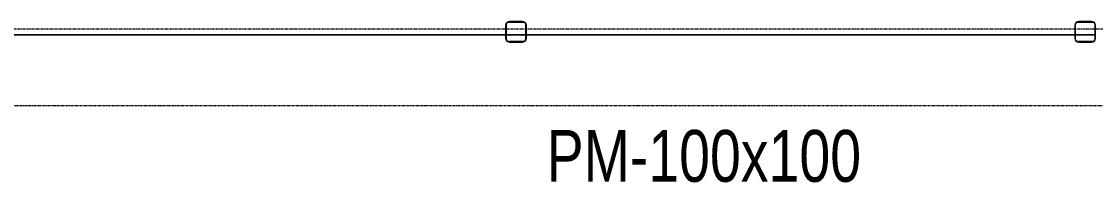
# Model space of a CAD drawing. Header units: centimetres. Extents: x -13763 to -5005, y -754 to 6606.
# Drawn here: x -12170 to -11652, y 5976 to 6054 of the extents above; entities that cross this region are included whole.
import ezdxf

# ---------------------------------------------------------------- set-up
doc = ezdxf.new("R2010")
doc.units = ezdxf.units.CM
doc.linetypes.add('_Overhead', pattern=[0.47625, 0.3175, -0.15875])
doc.linetypes.add('Grid Line', pattern=[2.2225, 1.27, -0.3175, 0.3175, -0.3175])
for name, color, linetype, lineweight in [('A-FLOR', 7, 'Continuous', 9), ('S-COLS', 7, 'Continuous', 9), ('S-COLS-IDEN', 7, 'Continuous', 9), ('S-GRID', 7, 'Continuous', 9)]:
    doc.layers.add(name, color=color, linetype=linetype, lineweight=lineweight)
doc.styles.add('Century Gothic', font='GOTHIC.TTF', dxfattribs={"width": 0.8, "height": 25})

# ---------------------------------------------------------------- blocks, each defined once
blk = doc.blocks.new('HSS Rectangular-Column - 100 x 100 mm-V10-N01 - Planta - Detalle planta 02')
at = {"layer": 'S-COLS', "lineweight": 18}
for p, q in [((-5, 3.095), (-5, -3.095)), ((-4.6, -3.6475), (-4.6, 3.6475)), ((-3.6475, 4.6), (3.6475, 4.6)), ((3.095, 5), (-3.095, 5)), ((4.6, 3.6475), (4.6, -3.6475)), ((5, -3.095), (5, 3.095)), ((3.6475, -4.6), (-3.6475, -4.6)), ((-3.095, -5), (3.095, -5))]:
    blk.add_line(p, q, dxfattribs=at)
for centre, radius, start, end in [((-3.095, 3.095), 1.905, 90, 180), ((-3.6475, 3.6475), 0.9525, 90, 180), ((3.095, 3.095), 1.905, 360, 90), ((3.6475, 3.6475), 0.9525, 0, 90), ((-3.095, -3.095), 1.905, 180, 270), ((-3.6475, -3.6475), 0.9525, 180, 270), ((3.095, -3.095), 1.905, 270, 360), ((3.6475, -3.6475), 0.9525, 270, 0)]:
    blk.add_arc(centre, radius, start, end, dxfattribs=at)
blk = doc.blocks.new('HSS Rectangular-Column - 100 x 100 mm-V12-N01 - Planta - Detalle planta 02')
at = {"layer": 'S-COLS'}
h = blk.add_hatch(dxfattribs=at)
h.set_pattern_fill('FP_16', color=256, style=0, pattern_type=2)
h.set_pattern_definition([(45, (8691.26, -6781.523), (-31.4309, 31.4309), []), (45, (8691.26, -6733.9), (-31.4309, 31.4309), [])])
h.paths.add_polyline_path([(3.09, -5), (4.44, -4.44), (5, -3.1), (5, 3.09), (4.44, 4.44), (3.09, 5), (-3.1, 5), (-4.44, 4.44), (-5, 3.09), (-5, -3.1), (-4.44, -4.44), (-3.1, -5)])
h.paths.add_polyline_path([(-3.65, -4.6), (-4.32, -4.32), (-4.6, -3.65), (-4.6, 3.65), (-4.32, 4.32), (-3.65, 4.6), (3.65, 4.6), (4.32, 4.32), (4.6, 3.65), (4.6, -3.65), (4.32, -4.32), (3.65, -4.6)])
at = {"layer": 'S-COLS', "lineweight": 18}
for p, q in [((-5, 3.09), (-5, -3.1)), ((-4.6, -3.65), (-4.6, 3.65)), ((-3.65, 4.6), (3.65, 4.6)), ((3.09, 5), (-3.1, 5)), ((4.6, 3.65), (4.6, -3.65)), ((5, -3.1), (5, 3.09)), ((3.65, -4.6), (-3.65, -4.6)), ((-3.1, -5), (3.09, -5))]:
    blk.add_line(p, q, dxfattribs=at)
for centre, radius, start, end in [((-3.1, 3.09), 1.9, 90, 180), ((-3.65, 3.65), 0.952, 90, 180), ((3.09, 3.09), 1.91, 360, 90), ((3.65, 3.65), 0.953, 0, 90), ((-3.1, -3.1), 1.91, 180, 270), ((-3.65, -3.65), 0.953, 180, 270), ((3.09, -3.1), 1.9, 270, 360), ((3.65, -3.65), 0.952, 270, 0)]:
    blk.add_arc(centre, radius, start, end, dxfattribs=at)

msp = doc.modelspace()

# ---------------------------------------------------------------- linework, layer by layer
at = {"layer": 'A-FLOR', "color": 8, "linetype": '_Overhead', "true_color": 0x808080}
for p, q in [((-12342.967, 6047.526), (-11936.866, 6047.526)), ((-11936.866, 6047.526), (-12342.967, 6047.526)), ((-11936.466, 6047.526), (-11927.266, 6047.526)), ((-11927.266, 6047.526), (-11936.466, 6047.526)), ((-11926.866, 6047.526), (-11662.387, 6047.526)), ((-11662.387, 6047.526), (-11926.866, 6047.526)), ((-11661.987, 6047.526), (-11652.787, 6047.526)), ((-11652.787, 6047.526), (-11661.987, 6047.526))]:
    msp.add_line(p, q, dxfattribs=at)
at = {"layer": 'S-GRID', "color": 253, "linetype": 'Grid Line', "true_color": 0xaaaaaa}
for p, q in [((-13687.863, 6050.445), (-10657.535, 6050.445)), ((-13529.113, 6013.539), (-10816.285, 6013.539))]:
    msp.add_line(p, q, dxfattribs=at)

# ---------------------------------------------------------------- block references
at = {"layer": 'S-COLS'}
for name, p in [('HSS Rectangular-Column - 100 x 100 mm-V10-N01 - Planta - Detalle planta 02', (-11931.866, 6049.034)), ('HSS Rectangular-Column - 100 x 100 mm-V12-N01 - Planta - Detalle planta 02', (-11657.387, 6049.034))]:
    msp.add_blockref(name, p, dxfattribs=at)

# ---------------------------------------------------------------- texts
at = {"layer": 'S-COLS-IDEN', "insert": (-11917.085, 6001.691), "char_height": 25, "width": 196.41344, "attachment_point": 1, "style": 'Century Gothic'}
msp.add_mtext('PM-100x100', dxfattribs=at)

doc.saveas('drawing.dxf')
